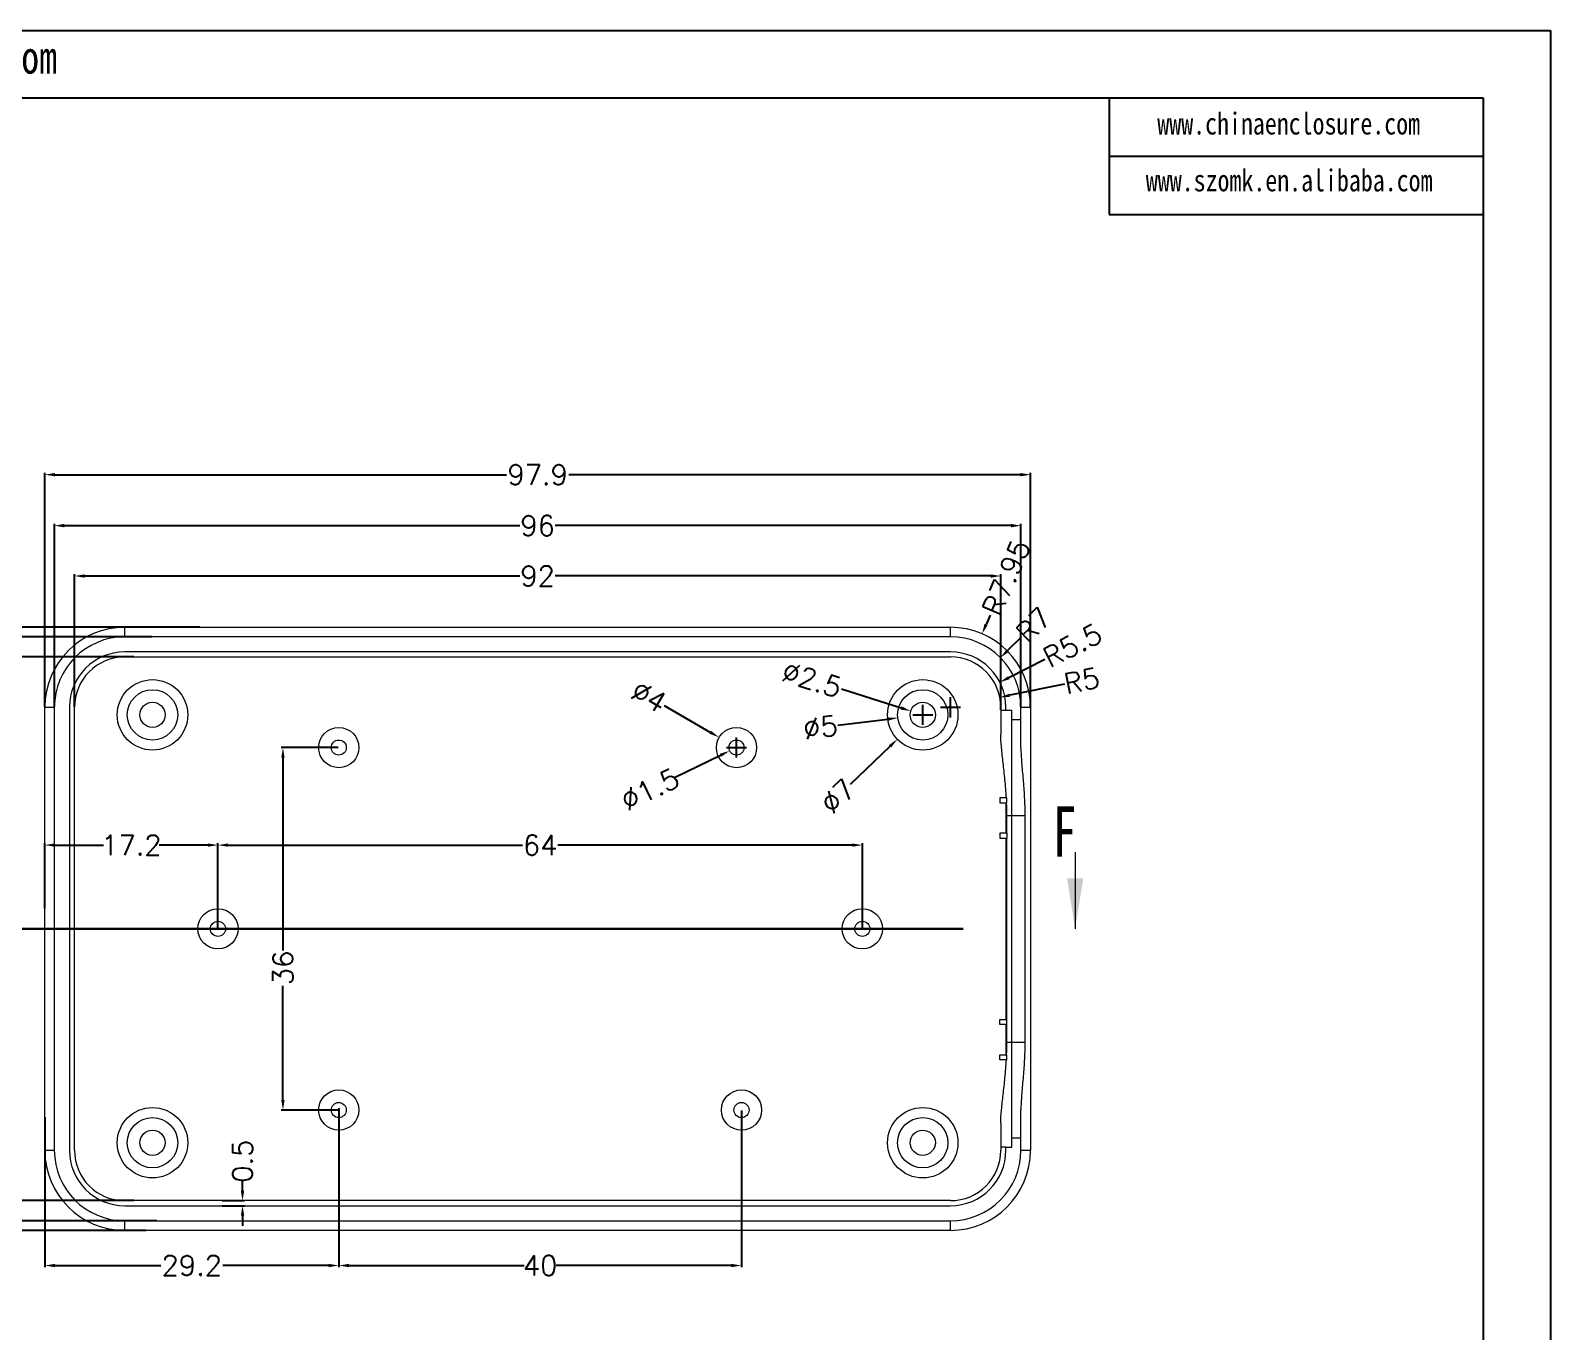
# Model space of a CAD drawing. Header units: inches. Extents: x 1309 to 2377, y 1126 to 1407.
# Drawn here: x 1555 to 1706, y 1277.3 to 1406.6 of the extents above; entities that cross this region are included whole.
import ezdxf

# ---------------------------------------------------------------- set-up
doc = ezdxf.new("R2010")
doc.units = ezdxf.units.IN
doc.header["$LTSCALE"] = 15
doc.linetypes.add('PHANTOM', pattern=[12.7, 6.35, -1.27, 1.27, -1.27, 1.27, -1.27])
doc.layers.add('文字', color=81, linetype='Continuous')
doc.styles.add('SLDTEXTSTYLE6', font='TXT', dxfattribs={"width": 0.7})
doc.styles.get("Standard").update_dxf_attribs({"font": 'txt', "bigfont": 'gbcbig.shx'})
doc.styles.add('宋体', font='', dxfattribs={"width": 0.8, "height": 3.5})
doc.styles.get('宋体').set_extended_font_data('SimSun')
doc.dimstyles.new('2.5', dxfattribs={"dimtxt": 2, "dimasz": 1, "dimexe": 0.18, "dimexo": 0.0625, "dimgap": 0.09, "dimtad": 0, "dimdsep": 46, "dimtxsty": 'Standard', "dimcen": 1, "dimclrd": 3, "dimclre": 3, "dimadec": 0, "dimazin": 2, "dimtfac": 1, "dimtofl": 0, "dimtmove": 0, "dimatfit": 3, "dimfxl": 0, "dimtolj": 1, "dimtzin": 0, "dimarcsym": 0})

# ---------------------------------------------------------------- blocks, each defined once
blk = doc.blocks.new('*D104')
at = {"color": 3, "lineweight": -2, "transparency": 16777216}
for p, q in [((1585.57, 1335.35), (1579.9, 1335.35)), ((1580.08, 1334.35), (1580.08, 1315.21)), ((1580.08, 1300.35), (1580.08, 1311.7)), ((1585.57, 1299.35), (1579.9, 1299.35))]:
    blk.add_line(p, q, dxfattribs=at)
at = {"color": 3, "transparency": 16777216}
for points in [[(1579.92, 1334.35), (1580.25, 1334.35), (1580.08, 1335.35)], [(1579.92, 1300.35), (1580.25, 1300.35), (1580.08, 1299.35)]]:
    blk.add_solid(points, dxfattribs=at)
at = {"layer": 'Defpoints', "color": 0, "transparency": 16777216}
for p in [(1585.63, 1335.35), (1580.08, 1299.35), (1585.63, 1299.35)]:
    blk.add_point(p, dxfattribs=at)
at = {"color": 0, "transparency": 16777216, "insert": (1580.08, 1313.46), "char_height": 2, "attachment_point": 5, "rotation": 90}
blk.add_mtext('\\A1;36', dxfattribs=at)
blk = doc.blocks.new('*D105')
at = {"color": 3, "lineweight": -2, "transparency": 16777216}
for p, q in [((1565.28, 1344.35), (1544.75, 1344.35)), ((1544.93, 1343.35), (1544.93, 1319.1)), ((1544.93, 1291.35), (1544.93, 1315.59)), ((1565.28, 1290.35), (1544.75, 1290.35))]:
    blk.add_line(p, q, dxfattribs=at)
at = {"color": 3, "transparency": 16777216}
for points in [[(1544.77, 1343.35), (1545.1, 1343.35), (1544.93, 1344.35)], [(1544.77, 1291.35), (1545.1, 1291.35), (1544.93, 1290.35)]]:
    blk.add_solid(points, dxfattribs=at)
at = {"layer": 'Defpoints', "color": 0, "transparency": 16777216}
for p in [(1544.93, 1344.35), (1565.34, 1344.35), (1565.34, 1290.35)]:
    blk.add_point(p, dxfattribs=at)
at = {"color": 0, "transparency": 16777216, "insert": (1544.93, 1317.35), "char_height": 2, "attachment_point": 5, "rotation": 90}
blk.add_mtext('\\A1;54', dxfattribs=at)
blk = doc.blocks.new('*D106')
at = {"color": 3, "lineweight": -2, "transparency": 16777216}
for p, q in [((1576.07, 1291.35), (1576.07, 1292.35)), ((1574.05, 1290.35), (1576.25, 1290.35)), ((1574.05, 1289.85), (1576.25, 1289.85)), ((1576.07, 1288.85), (1576.07, 1287.85))]:
    blk.add_line(p, q, dxfattribs=at)
at = {"color": 3, "transparency": 16777216}
for points in [[(1575.9, 1291.35), (1576.24, 1291.35), (1576.07, 1290.35)], [(1575.9, 1288.85), (1576.24, 1288.85), (1576.07, 1289.85)]]:
    blk.add_solid(points, dxfattribs=at)
at = {"layer": 'Defpoints', "color": 0, "transparency": 16777216}
for p in [(1573.99, 1290.35), (1573.99, 1289.85), (1576.07, 1290.35)]:
    blk.add_point(p, dxfattribs=at)
at = {"color": 0, "transparency": 16777216, "insert": (1576.07, 1294.27), "char_height": 2, "attachment_point": 5, "rotation": 90}
blk.add_mtext('\\A1;0.5', dxfattribs=at)
blk = doc.blocks.new('*D107')
at = {"color": 3, "lineweight": -2, "transparency": 16777216}
for p, q in [((1567.05, 1346.35), (1540.06, 1346.35)), ((1540.24, 1345.35), (1540.24, 1319.1)), ((1540.24, 1289.35), (1540.24, 1315.59)), ((1567.56, 1288.35), (1540.06, 1288.35))]:
    blk.add_line(p, q, dxfattribs=at)
at = {"color": 3, "transparency": 16777216}
for points in [[(1540.07, 1345.35), (1540.41, 1345.35), (1540.24, 1346.35)], [(1540.07, 1289.35), (1540.41, 1289.35), (1540.24, 1288.35)]]:
    blk.add_solid(points, dxfattribs=at)
at = {"layer": 'Defpoints', "color": 0, "transparency": 16777216}
for p in [(1540.24, 1346.35), (1567.11, 1346.35), (1567.62, 1288.35)]:
    blk.add_point(p, dxfattribs=at)
at = {"color": 0, "transparency": 16777216, "insert": (1540.24, 1317.35), "char_height": 2, "attachment_point": 5, "rotation": 90}
blk.add_mtext('\\A1;58', dxfattribs=at)
blk = doc.blocks.new('*D108')
at = {"color": 3, "lineweight": -2, "transparency": 16777216}
for p, q in [((1571.84, 1347.3), (1534.92, 1347.3)), ((1535.1, 1346.3), (1535.1, 1320.44)), ((1535.1, 1288.4), (1535.1, 1314.26)), ((1566.51, 1287.4), (1534.92, 1287.4))]:
    blk.add_line(p, q, dxfattribs=at)
at = {"color": 3, "transparency": 16777216}
for points in [[(1534.94, 1346.3), (1535.27, 1346.3), (1535.1, 1347.3)], [(1534.94, 1288.4), (1535.27, 1288.4), (1535.1, 1287.4)]]:
    blk.add_solid(points, dxfattribs=at)
at = {"layer": 'Defpoints', "color": 0, "transparency": 16777216}
for p in [(1535.1, 1347.3), (1571.9, 1347.3), (1566.57, 1287.4)]:
    blk.add_point(p, dxfattribs=at)
at = {"color": 0, "transparency": 16777216, "insert": (1535.1, 1317.35), "char_height": 2, "attachment_point": 5, "rotation": 90}
blk.add_mtext('\\A1;59.9', dxfattribs=at)
blk = doc.blocks.new('*D111')
at = {"color": 3, "lineweight": -2, "transparency": 16777216}
for p, q in [((1556.43, 1298.63), (1556.43, 1283.73)), ((1585.63, 1299.54), (1585.63, 1283.73)), ((1557.43, 1283.91), (1567.94, 1283.91)), ((1584.63, 1283.91), (1574.12, 1283.91))]:
    blk.add_line(p, q, dxfattribs=at)
at = {"color": 3, "transparency": 16777216}
for points in [[(1557.43, 1284.07), (1557.43, 1283.74), (1556.43, 1283.91)], [(1584.63, 1284.07), (1584.63, 1283.74), (1585.63, 1283.91)]]:
    blk.add_solid(points, dxfattribs=at)
at = {"layer": 'Defpoints', "color": 0, "transparency": 16777216}
for p in [(1556.43, 1298.7), (1585.63, 1299.6), (1585.63, 1283.91)]:
    blk.add_point(p, dxfattribs=at)
at = {"color": 0, "transparency": 16777216, "insert": (1571.03, 1283.91), "char_height": 2, "attachment_point": 5}
blk.add_mtext('\\A1;29.2', dxfattribs=at)
blk = doc.blocks.new('*D113')
at = {"color": 3, "lineweight": -2, "transparency": 16777216}
for p, q in [((1556.43, 1319.37), (1556.43, 1325.84)), ((1557.43, 1325.66), (1562.27, 1325.66)), ((1572.63, 1325.66), (1567.78, 1325.66)), ((1573.63, 1317.41), (1573.63, 1325.84))]:
    blk.add_line(p, q, dxfattribs=at)
at = {"color": 3, "transparency": 16777216}
for points in [[(1557.43, 1325.83), (1557.43, 1325.5), (1556.43, 1325.66)], [(1572.63, 1325.83), (1572.63, 1325.5), (1573.63, 1325.66)]]:
    blk.add_solid(points, dxfattribs=at)
at = {"layer": 'Defpoints', "color": 0, "transparency": 16777216}
for p in [(1556.43, 1325.66), (1556.43, 1319.31), (1573.63, 1317.35)]:
    blk.add_point(p, dxfattribs=at)
at = {"color": 0, "transparency": 16777216, "insert": (1565.03, 1325.66), "char_height": 2, "attachment_point": 5}
blk.add_mtext('\\A1;17.2', dxfattribs=at)
blk = doc.blocks.new('*D114')
at = {"color": 3, "lineweight": -2, "transparency": 16777216}
for p, q in [((1573.63, 1317.41), (1573.63, 1325.84)), ((1574.63, 1325.66), (1603.87, 1325.66)), ((1636.63, 1325.66), (1607.38, 1325.66)), ((1637.63, 1317.41), (1637.63, 1325.84))]:
    blk.add_line(p, q, dxfattribs=at)
at = {"color": 3, "transparency": 16777216}
for points in [[(1574.63, 1325.83), (1574.63, 1325.5), (1573.63, 1325.66)], [(1636.63, 1325.83), (1636.63, 1325.5), (1637.63, 1325.66)]]:
    blk.add_solid(points, dxfattribs=at)
at = {"layer": 'Defpoints', "color": 0, "transparency": 16777216}
for p in [(1637.63, 1325.66), (1573.63, 1317.35), (1637.63, 1317.35)]:
    blk.add_point(p, dxfattribs=at)
at = {"color": 0, "transparency": 16777216, "insert": (1605.63, 1325.66), "char_height": 2, "attachment_point": 5}
blk.add_mtext('\\A1;64', dxfattribs=at)
blk = doc.blocks.new('*D115')
at = {"color": 3, "lineweight": -2, "transparency": 16777216}
for p, q in [((1635.56, 1341.17), (1641.48, 1339.28)), ((1643.63, 1337.6), (1643.63, 1339.6)), ((1642.63, 1338.6), (1644.63, 1338.6))]:
    blk.add_line(p, q, dxfattribs=at)
at = {"color": 3, "transparency": 16777216}
blk.add_solid([(1641.53, 1339.44), (1641.43, 1339.12), (1642.44, 1338.98)], dxfattribs=at)
at = {"layer": 'Defpoints', "color": 0, "transparency": 16777216}
for p in [(1642.44, 1338.98), (1644.82, 1338.22)]:
    blk.add_point(p, dxfattribs=at)
at = {"color": 0, "transparency": 16777216, "insert": (1632.62, 1342.11), "char_height": 2, "attachment_point": 5, "rotation": 342.3083}
blk.add_mtext('\\A1;∅2.5', dxfattribs=at)
blk = doc.blocks.new('*D116')
at = {"color": 3, "lineweight": -2, "transparency": 16777216}
for p, q in [((1643.63, 1337.6), (1643.63, 1339.6)), ((1635.2, 1337.57), (1640.15, 1338.17)), ((1642.63, 1338.6), (1644.63, 1338.6))]:
    blk.add_line(p, q, dxfattribs=at)
at = {"color": 3, "transparency": 16777216}
blk.add_solid([(1640.13, 1338.34), (1640.17, 1338.01), (1641.15, 1338.3)], dxfattribs=at)
at = {"layer": 'Defpoints', "color": 0, "transparency": 16777216}
for p in [(1641.15, 1338.3), (1646.11, 1338.9)]:
    blk.add_point(p, dxfattribs=at)
at = {"color": 0, "transparency": 16777216, "insert": (1633.46, 1337.36), "char_height": 2, "attachment_point": 5, "rotation": 6.9394}
blk.add_mtext('\\A1;∅5', dxfattribs=at)
blk = doc.blocks.new('*D117')
at = {"color": 3, "lineweight": -2, "transparency": 16777216}
for p, q in [((1643.63, 1337.6), (1643.63, 1339.6)), ((1642.63, 1338.6), (1644.63, 1338.6)), ((1636.46, 1331.72), (1640.38, 1335.48))]:
    blk.add_line(p, q, dxfattribs=at)
at = {"color": 3, "transparency": 16777216}
blk.add_solid([(1640.27, 1335.6), (1640.5, 1335.36), (1641.1, 1336.17)], dxfattribs=at)
at = {"layer": 'Defpoints', "color": 0, "transparency": 16777216}
for p in [(1646.15, 1341.02), (1641.1, 1336.17)]:
    blk.add_point(p, dxfattribs=at)
at = {"color": 0, "transparency": 16777216, "insert": (1635.2, 1330.51), "char_height": 2, "attachment_point": 5, "rotation": 43.8222}
blk.add_mtext('\\A1;∅7', dxfattribs=at)
blk = doc.blocks.new('*D118')
at = {"color": 3, "lineweight": -2, "transparency": 16777216}
for p, q in [((1617.96, 1339.53), (1622.54, 1336.86)), ((1625.13, 1334.35), (1625.13, 1336.35)), ((1624.13, 1335.35), (1626.13, 1335.35))]:
    blk.add_line(p, q, dxfattribs=at)
at = {"color": 3, "transparency": 16777216}
blk.add_solid([(1622.62, 1337), (1622.45, 1336.72), (1623.4, 1336.36)], dxfattribs=at)
at = {"layer": 'Defpoints', "color": 0, "transparency": 16777216}
for p in [(1623.4, 1336.36), (1626.86, 1334.34)]:
    blk.add_point(p, dxfattribs=at)
at = {"color": 0, "transparency": 16777216, "insert": (1616.44, 1340.41), "char_height": 2, "attachment_point": 5, "rotation": 329.7581}
blk.add_mtext('\\A1;∅4', dxfattribs=at)
blk = doc.blocks.new('*D119')
at = {"color": 3, "lineweight": -2, "transparency": 16777216}
for p, q in [((1625.13, 1334.35), (1625.13, 1336.35)), ((1624.13, 1335.35), (1626.13, 1335.35)), ((1619.03, 1332.4), (1623.55, 1334.59))]:
    blk.add_line(p, q, dxfattribs=at)
at = {"color": 3, "transparency": 16777216}
blk.add_solid([(1623.48, 1334.74), (1623.62, 1334.44), (1624.45, 1335.02)], dxfattribs=at)
at = {"layer": 'Defpoints', "color": 0, "transparency": 16777216}
for p in [(1624.45, 1335.02), (1625.8, 1335.67)]:
    blk.add_point(p, dxfattribs=at)
at = {"color": 0, "transparency": 16777216, "insert": (1616.54, 1331.2), "char_height": 2, "attachment_point": 5, "rotation": 25.7986}
blk.add_mtext('\\A1;∅1.5', dxfattribs=at)
blk = doc.blocks.new('*D181')
at = {"color": 3, "lineweight": -2, "transparency": 16777216}
for p, q in [((1650.31, 1348.49), (1649.91, 1347.57)), ((1645.38, 1339.35), (1647.38, 1339.35)), ((1646.38, 1338.35), (1646.38, 1340.35))]:
    blk.add_line(p, q, dxfattribs=at)
at = {"color": 3, "transparency": 16777216}
blk.add_solid([(1649.76, 1347.63), (1650.07, 1347.5), (1649.52, 1346.65)], dxfattribs=at)
at = {"layer": 'Defpoints', "color": 0, "transparency": 16777216}
for p in [(1649.52, 1346.65), (1646.38, 1339.35)]:
    blk.add_point(p, dxfattribs=at)
at = {"color": 0, "transparency": 16777216, "insert": (1651.93, 1352.24), "char_height": 2, "attachment_point": 5, "rotation": 66.7212}
blk.add_mtext('\\A1;R7.95', dxfattribs=at)
blk = doc.blocks.new('*D182')
at = {"color": 3, "lineweight": -2, "transparency": 16777216}
for p, q in [((1653.39, 1346.3), (1652.06, 1344.98)), ((1645.38, 1339.35), (1647.38, 1339.35)), ((1646.38, 1338.35), (1646.38, 1340.35))]:
    blk.add_line(p, q, dxfattribs=at)
at = {"color": 3, "transparency": 16777216}
blk.add_solid([(1651.94, 1345.1), (1652.18, 1344.86), (1651.35, 1344.28)], dxfattribs=at)
at = {"layer": 'Defpoints', "color": 0, "transparency": 16777216}
for p in [(1651.35, 1344.28), (1646.38, 1339.35)]:
    blk.add_point(p, dxfattribs=at)
at = {"color": 0, "transparency": 16777216, "insert": (1654.64, 1347.54), "char_height": 2, "attachment_point": 5, "rotation": 44.7513}
blk.add_mtext('\\A1;R7', dxfattribs=at)
blk = doc.blocks.new('*D183')
at = {"color": 3, "lineweight": -2, "transparency": 16777216}
for p, q in [((1655.75, 1344.1), (1652.18, 1342.29)), ((1645.38, 1339.35), (1647.38, 1339.35)), ((1646.38, 1338.35), (1646.38, 1340.35))]:
    blk.add_line(p, q, dxfattribs=at)
at = {"color": 3, "transparency": 16777216}
blk.add_solid([(1652.1, 1342.44), (1652.25, 1342.14), (1651.28, 1341.83)], dxfattribs=at)
at = {"layer": 'Defpoints', "color": 0, "transparency": 16777216}
for p in [(1651.28, 1341.83), (1646.38, 1339.35)]:
    blk.add_point(p, dxfattribs=at)
at = {"color": 0, "transparency": 16777216, "insert": (1658.5, 1345.49), "char_height": 2, "attachment_point": 5, "rotation": 26.8791}
blk.add_mtext('\\A1;R5.5', dxfattribs=at)
blk = doc.blocks.new('*D184')
at = {"color": 3, "lineweight": -2, "transparency": 16777216}
for p, q in [((1657.7, 1341.64), (1652.26, 1340.54)), ((1645.38, 1339.35), (1647.38, 1339.35)), ((1646.38, 1338.35), (1646.38, 1340.35))]:
    blk.add_line(p, q, dxfattribs=at)
at = {"color": 3, "transparency": 16777216}
blk.add_solid([(1652.23, 1340.7), (1652.29, 1340.37), (1651.28, 1340.34)], dxfattribs=at)
at = {"layer": 'Defpoints', "color": 0, "transparency": 16777216}
for p in [(1646.38, 1339.35), (1651.28, 1340.34)]:
    blk.add_point(p, dxfattribs=at)
at = {"color": 0, "transparency": 16777216, "insert": (1659.42, 1341.99), "char_height": 2, "attachment_point": 5, "rotation": 11.4392}
blk.add_mtext('\\A1;R5', dxfattribs=at)
blk = doc.blocks.new('*D185')
at = {"color": 3, "lineweight": -2, "transparency": 16777216}
for p, q in [((1556.43, 1339.41), (1556.43, 1362.63)), ((1557.43, 1362.45), (1602.29, 1362.45)), ((1653.33, 1362.45), (1608.47, 1362.45)), ((1654.33, 1339.41), (1654.33, 1362.63))]:
    blk.add_line(p, q, dxfattribs=at)
at = {"color": 3, "transparency": 16777216}
for points in [[(1557.43, 1362.62), (1557.43, 1362.29), (1556.43, 1362.45)], [(1653.33, 1362.62), (1653.33, 1362.29), (1654.33, 1362.45)]]:
    blk.add_solid(points, dxfattribs=at)
at = {"layer": 'Defpoints', "color": 0, "transparency": 16777216}
for p in [(1654.33, 1362.45), (1556.43, 1339.35), (1654.33, 1339.35)]:
    blk.add_point(p, dxfattribs=at)
at = {"color": 0, "transparency": 16777216, "insert": (1605.38, 1362.45), "char_height": 2, "attachment_point": 5}
blk.add_mtext('\\A1;97.9', dxfattribs=at)
blk = doc.blocks.new('*D186')
at = {"color": 3, "lineweight": -2, "transparency": 16777216}
for p, q in [((1557.38, 1339.41), (1557.38, 1357.57)), ((1558.38, 1357.39), (1603.62, 1357.39)), ((1652.38, 1357.39), (1607.13, 1357.39)), ((1653.38, 1339.41), (1653.38, 1357.57))]:
    blk.add_line(p, q, dxfattribs=at)
at = {"color": 3, "transparency": 16777216}
for points in [[(1558.38, 1357.56), (1558.38, 1357.22), (1557.38, 1357.39)], [(1652.38, 1357.56), (1652.38, 1357.22), (1653.38, 1357.39)]]:
    blk.add_solid(points, dxfattribs=at)
at = {"layer": 'Defpoints', "color": 0, "transparency": 16777216}
for p in [(1653.38, 1357.39), (1557.38, 1339.35), (1653.38, 1339.35)]:
    blk.add_point(p, dxfattribs=at)
at = {"color": 0, "transparency": 16777216, "insert": (1605.38, 1357.39), "char_height": 2, "attachment_point": 5}
blk.add_mtext('\\A1;96', dxfattribs=at)
blk = doc.blocks.new('*D187')
at = {"color": 3, "lineweight": -2, "transparency": 16777216}
for p, q in [((1559.38, 1339.41), (1559.38, 1352.57)), ((1560.38, 1352.39), (1603.62, 1352.39)), ((1650.38, 1352.39), (1607.13, 1352.39)), ((1651.38, 1339.11), (1651.38, 1352.57))]:
    blk.add_line(p, q, dxfattribs=at)
at = {"color": 3, "transparency": 16777216}
for points in [[(1560.38, 1352.55), (1560.38, 1352.22), (1559.38, 1352.39)], [(1650.38, 1352.55), (1650.38, 1352.22), (1651.38, 1352.39)]]:
    blk.add_solid(points, dxfattribs=at)
at = {"layer": 'Defpoints', "color": 0, "transparency": 16777216}
for p in [(1651.38, 1352.39), (1559.38, 1339.35), (1651.38, 1339.05)]:
    blk.add_point(p, dxfattribs=at)
at = {"color": 0, "transparency": 16777216, "insert": (1605.38, 1352.39), "char_height": 2, "attachment_point": 5}
blk.add_mtext('\\A1;92', dxfattribs=at)
blk = doc.blocks.new('*D188')
at = {"color": 3, "lineweight": -2, "transparency": 16777216}
for p, q in [((1585.63, 1299.29), (1585.63, 1283.73)), ((1625.63, 1299.29), (1625.63, 1283.73)), ((1586.63, 1283.91), (1604.04, 1283.91)), ((1624.63, 1283.91), (1607.22, 1283.91))]:
    blk.add_line(p, q, dxfattribs=at)
at = {"color": 3, "transparency": 16777216}
for points in [[(1586.63, 1284.07), (1586.63, 1283.74), (1585.63, 1283.91)], [(1624.63, 1284.07), (1624.63, 1283.74), (1625.63, 1283.91)]]:
    blk.add_solid(points, dxfattribs=at)
at = {"layer": 'Defpoints', "color": 0, "transparency": 16777216}
for p in [(1585.63, 1299.35), (1625.63, 1299.35), (1625.63, 1283.91)]:
    blk.add_point(p, dxfattribs=at)
at = {"color": 0, "transparency": 16777216, "insert": (1605.63, 1283.91), "char_height": 2, "attachment_point": 5}
blk.add_mtext('\\A1;40', dxfattribs=at)

msp = doc.modelspace()

# ---------------------------------------------------------------- linework, layer by layer
for p, q in [((1308.68, 1406.578), (1705.984, 1406.578)), ((1705.984, 1406.578), (1705.984, 1125.657)), ((1318.961, 1399.889), (1699.295, 1399.889)), ((1662.136, 1399.889), (1662.136, 1388.277)), ((1699.295, 1399.889), (1699.295, 1132.345)), ((1662.136, 1394.083), (1699.295, 1394.083)), ((1662.136, 1388.277), (1699.295, 1388.277))]:
    msp.add_line(p, q)
at = {"color": 7, "linetype": 'Continuous', "lineweight": 15}
for p, q in [((1564.378, 1346.348), (1564.378, 1347.298)), ((1564.378, 1347.298), (1646.378, 1347.298)), ((1646.378, 1346.348), (1646.378, 1347.298)), ((1646.378, 1346.348), (1564.378, 1346.348)), ((1646.378, 1344.848), (1564.378, 1344.848)), ((1564.378, 1344.348), (1646.378, 1344.348)), ((1556.428, 1295.348), (1556.428, 1339.348)), ((1556.428, 1339.348), (1557.378, 1339.348)), ((1557.378, 1339.348), (1557.378, 1295.348)), ((1558.878, 1339.348), (1558.878, 1295.348)), ((1559.378, 1295.348), (1559.378, 1339.348)), ((1651.378, 1339.348), (1651.378, 1339.05)), ((1651.878, 1339.05), (1651.878, 1339.348)), ((1653.378, 1338.098), (1653.378, 1339.348)), ((1653.378, 1339.348), (1654.327, 1339.348)), ((1654.327, 1339.348), (1654.327, 1295.348)), ((1651.378, 1339.05), (1651.878, 1339.05)), ((1651.378, 1339.05), (1651.378, 1336.644)), ((1651.878, 1339.05), (1652.478, 1339.05)), ((1652.478, 1338.098), (1652.478, 1339.05)), ((1653.378, 1338.098), (1652.478, 1338.098)), ((1652.478, 1328.598), (1652.478, 1338.098)), ((1653.378, 1335.286), (1653.378, 1338.098)), ((1651.956, 1330.348), (1651.278, 1330.348)), ((1651.278, 1330.348), (1651.278, 1329.848)), ((1651.956, 1330.348), (1651.956, 1329.848)), ((1651.278, 1329.848), (1651.956, 1329.848)), ((1651.878, 1329.848), (1651.878, 1326.848)), ((1651.98, 1328.598), (1652.478, 1328.598)), ((1651.98, 1326.848), (1651.98, 1328.598)), ((1652.478, 1328.598), (1653.764, 1328.598)), ((1652.478, 1306.098), (1652.478, 1328.598)), ((1653.764, 1328.598), (1653.764, 1306.098)), ((1651.98, 1326.848), (1651.278, 1326.848)), ((1651.278, 1326.848), (1651.278, 1326.348)), ((1651.278, 1326.348), (1651.98, 1326.348)), ((1651.878, 1326.348), (1651.878, 1308.348)), ((1651.98, 1326.848), (1651.98, 1326.348)), ((1651.98, 1308.348), (1651.98, 1326.348)), ((1651.278, 1308.348), (1651.98, 1308.348)), ((1651.278, 1307.848), (1651.278, 1308.348)), ((1651.98, 1307.848), (1651.278, 1307.848)), ((1651.878, 1307.848), (1651.878, 1304.848)), ((1651.98, 1307.848), (1651.98, 1308.348)), ((1651.98, 1306.098), (1651.98, 1307.848)), ((1651.98, 1306.098), (1652.478, 1306.098)), ((1652.478, 1306.098), (1653.764, 1306.098)), ((1652.478, 1296.598), (1652.478, 1306.098)), ((1651.278, 1304.348), (1651.278, 1304.848)), ((1651.278, 1304.848), (1651.933, 1304.848)), ((1651.933, 1304.848), (1651.956, 1304.848)), ((1651.933, 1304.848), (1651.933, 1304.348)), ((1651.933, 1304.348), (1651.278, 1304.348)), ((1653.378, 1296.598), (1653.378, 1299.41)), ((1651.378, 1298.053), (1651.378, 1295.646)), ((1651.378, 1295.646), (1651.378, 1295.348)), ((1651.878, 1295.646), (1651.378, 1295.646)), ((1651.878, 1295.348), (1651.878, 1295.646)), ((1651.878, 1295.646), (1652.478, 1295.646)), ((1652.478, 1295.646), (1652.478, 1296.598)), ((1652.478, 1296.598), (1653.378, 1296.598)), ((1653.378, 1295.348), (1653.378, 1296.598)), ((1556.428, 1295.348), (1557.378, 1295.348)), ((1653.378, 1295.348), (1654.327, 1295.348)), ((1646.378, 1290.348), (1564.378, 1290.348)), ((1564.378, 1289.848), (1646.378, 1289.848)), ((1564.378, 1288.348), (1646.378, 1288.348)), ((1564.378, 1287.399), (1564.378, 1288.348)), ((1646.378, 1287.399), (1646.378, 1288.348)), ((1646.378, 1287.399), (1564.378, 1287.399))]:
    msp.add_line(p, q, dxfattribs=at)
at = {"color": 7, "linetype": 'Continuous', "lineweight": 0}
msp.add_line((1658.764, 1324.948), (1658.764, 1317.348), dxfattribs=at)
at = {"color": 1, "linetype": 'PHANTOM', "lineweight": 30}
msp.add_line((1552.378, 1317.348), (1658.764, 1317.348), dxfattribs=at)
at = {"color": 7, "linetype": 'Continuous', "lineweight": 15}
for centre, radius in [((1567.128, 1338.598), 3.5), ((1567.128, 1338.598), 2.5), ((1643.628, 1338.598), 3.5), ((1643.628, 1338.598), 2.5), ((1567.128, 1338.598), 1.25), ((1643.628, 1338.598), 1.25), ((1585.628, 1335.348), 2), ((1625.128, 1335.348), 2), ((1585.628, 1335.348), 0.75), ((1625.128, 1335.348), 0.75), ((1573.628, 1317.348), 2), ((1573.628, 1317.348), 0.75), ((1637.628, 1317.348), 2), ((1637.628, 1317.348), 0.75), ((1585.628, 1299.348), 2), ((1585.628, 1299.348), 0.75), ((1625.628, 1299.348), 2), ((1625.628, 1299.348), 0.75), ((1567.128, 1296.099), 3.5), ((1567.128, 1296.099), 2.5), ((1643.628, 1296.099), 3.5), ((1643.628, 1296.099), 2.5), ((1567.128, 1296.099), 1.25), ((1643.628, 1296.099), 1.25)]:
    msp.add_circle(centre, radius, dxfattribs=at)
for centre, radius, start, end in [((1564.378, 1339.348), 7.949, 90, 180), ((1646.378, 1339.348), 7.949, 0, 90), ((1564.378, 1339.348), 7, 90, 180), ((1646.378, 1339.348), 7, 0, 90), ((1564.378, 1339.348), 5.5, 90, 180), ((1564.378, 1339.348), 5, 90, 180), ((1646.378, 1339.348), 5.5, 0, 90), ((1646.378, 1339.348), 5, 0, 90), ((1564.378, 1295.348), 7.949, 180, 270), ((1564.378, 1295.348), 7, 180, 270), ((1564.378, 1295.348), 5.5, 180, 270), ((1564.378, 1295.348), 5, 180, 270), ((1646.378, 1295.348), 5.5, 270, 0), ((1646.378, 1295.348), 5, 270, 0), ((1646.378, 1295.348), 7, 270, 0), ((1646.378, 1295.348), 7.949, 270, 0)]:
    msp.add_arc(centre, radius, start, end, dxfattribs=at)
for points, knots in [([(1651.933, 1330.348), (1651.9, 1330.962), (1651.852, 1331.561), (1651.767, 1332.428), (1651.737, 1332.712), (1651.676, 1333.272), (1651.644, 1333.548), (1651.551, 1334.354), (1651.493, 1334.858), (1651.428, 1335.565), (1651.41, 1335.793), (1651.385, 1336.232), (1651.378, 1336.444), (1651.378, 1336.644)], [0, 0, 0, 0, 0.25, 0.25, 0.375, 0.375, 0.5, 0.5, 0.75, 0.75, 0.875, 0.875, 1, 1, 1, 1]), ([(1653.378, 1335.286), (1653.378, 1334.844), (1653.406, 1334.365), (1653.467, 1333.59), (1653.49, 1333.321), (1653.539, 1332.774), (1653.564, 1332.495), (1653.612, 1331.927), (1653.636, 1331.637), (1653.679, 1331.046), (1653.699, 1330.743), (1653.747, 1329.827), (1653.764, 1329.214), (1653.764, 1328.598)], [0, 0, 0, 0, 0.25, 0.25, 0.375, 0.375, 0.5, 0.5, 0.625, 0.625, 0.75, 0.75, 1, 1, 1, 1]), ([(1653.764, 1306.098), (1653.764, 1305.79), (1653.76, 1305.481), (1653.743, 1304.862), (1653.73, 1304.553), (1653.682, 1303.642), (1653.637, 1303.054), (1653.563, 1302.196), (1653.538, 1301.914), (1653.489, 1301.366), (1653.466, 1301.102), (1653.406, 1300.333), (1653.378, 1299.854), (1653.378, 1299.41)], [0, 0, 0, 0, 0.125, 0.125, 0.25, 0.25, 0.5, 0.5, 0.625, 0.625, 0.75, 0.75, 1, 1, 1, 1]), ([(1651.378, 1298.053), (1651.378, 1298.45), (1651.406, 1298.895), (1651.494, 1299.842), (1651.552, 1300.347), (1651.645, 1301.152), (1651.676, 1301.429), (1651.738, 1301.989), (1651.768, 1302.273), (1651.852, 1303.139), (1651.9, 1303.734), (1651.933, 1304.348)], [0, 0, 0, 0, 0.25, 0.25, 0.5, 0.5, 0.625, 0.625, 0.75, 0.75, 1, 1, 1, 1])]:
    msp.add_open_spline(points, degree=3, knots=knots, dxfattribs=at)
for points in [[(1651.98, 1328.598), (1651.98, 1329.015), (1651.972, 1329.432), (1651.956, 1329.848)], [(1651.956, 1304.848), (1651.972, 1305.265), (1651.98, 1305.682), (1651.98, 1306.098)]]:
    msp.add_open_spline(points, degree=3, dxfattribs=at)
at = {"color": 7, "linetype": 'Continuous', "lineweight": 0}
msp.add_solid([(1658.764, 1317.348), (1659.564, 1322.348), (1657.964, 1322.348)], dxfattribs=at)

# ---------------------------------------------------------------- texts
at = {"color": 7, "linetype": 'Continuous', "insert": (1656.524, 1329.498), "char_height": 5, "attachment_point": 1, "style": 'SLDTEXTSTYLE6'}
msp.add_mtext('F', dxfattribs=at)
at = {"layer": '文字', "color": 0, "attachment_point": 1, "style": '宋体'}
for s, insert, char_height, width in [('www.szomk.en.alibaba.com', (1514.942, 1405.553), 3.26998, 57.45049), ('www.chinaenclosure.com', (1666.923, 1398.419), 2.17999, 38.30032), ('www.szomk.en.alibaba.com', (1665.784, 1392.773), 2.17999, 38.30032)]:
    msp.add_mtext(s, dxfattribs=dict(at, insert=insert, char_height=char_height, width=width))

# ---------------------------------------------------------------- dimensions: what is measured, and where the dimension line sits
for base, p1, p2, picture, middle in [((1654.327, 1362.452), (1556.428, 1339.348), (1654.327, 1339.348), '*D185', (1605.378, 1362.452)), ((1653.378, 1357.39), (1557.378, 1339.348), (1653.378, 1339.348), '*D186', (1605.378, 1357.39)), ((1651.378, 1352.386), (1559.378, 1339.348), (1651.378, 1339.05), '*D187', (1605.378, 1352.386)), ((1556.428, 1325.663), (1573.628, 1317.348), (1556.428, 1319.31), '*D113', (1565.028, 1325.663)), ((1637.628, 1325.663), (1573.628, 1317.348), (1637.628, 1317.348), '*D114', (1605.628, 1325.663)), ((1585.628, 1283.908), (1556.428, 1298.696), (1585.628, 1299.598), '*D111', (1571.028, 1283.908)), ((1625.628, 1283.908), (1585.628, 1299.348), (1625.628, 1299.348), '*D188', (1605.628, 1283.908))]:
    dim = msp.add_linear_dim(base=base, p1=p1, p2=p2, dimstyle='2.5')
    dim.commit()
    dim.dimension.update_dxf_attribs({"geometry": picture, "text_midpoint": middle})
dim = msp.add_radius_dim(center=(1646.378, 1339.348), mpoint=(1649.52, 1346.651), dimstyle='2.5')
dim.commit()
dim.dimension.update_dxf_attribs({"geometry": '*D181', "text_midpoint": (1651.926, 1352.245)})
for mpoint, picture, middle in [((1651.349, 1344.276), '*D182', (1654.642, 1347.541)), ((1651.284, 1341.835), '*D183', (1658.504, 1345.495)), ((1651.279, 1340.34), '*D184', (1659.419, 1341.987))]:
    dim = msp.add_radius_dim(center=(1646.378, 1339.348), mpoint=mpoint, dimstyle='2.5')
    dim.commit()
    dim.dimension.update_dxf_attribs({"geometry": picture, "text_midpoint": middle, "dimtype": 164})
for base, p1, p2, picture, middle in [((1535.105, 1347.298), (1566.571, 1287.399), (1571.9, 1347.298), '*D108', (1535.105, 1317.348)), ((1540.24, 1346.348), (1567.621, 1288.348), (1567.111, 1346.348), '*D107', (1540.24, 1317.348)), ((1580.083, 1299.348), (1585.628, 1335.348), (1585.628, 1299.348), '*D104', (1580.083, 1313.456))]:
    dim = msp.add_linear_dim(base=base, p1=p1, p2=p2, angle=90, dimstyle='2.5')
    dim.commit()
    dim.dimension.update_dxf_attribs({"geometry": picture, "text_midpoint": middle, "dimtype": 160})
for base, p1, p2, picture, middle in [((1544.934, 1344.348), (1565.339, 1290.348), (1565.339, 1344.348), '*D105', (1544.934, 1317.348)), ((1576.071, 1290.348), (1573.992, 1289.848), (1573.992, 1290.348), '*D106', (1576.071, 1294.272))]:
    dim = msp.add_linear_dim(base=base, p1=p1, p2=p2, angle=90, dimstyle='2.5')
    dim.commit()
    dim.dimension.update_dxf_attribs({"geometry": picture, "text_midpoint": middle})
for p1, p2, picture, middle in [((1644.819, 1338.218), (1642.437, 1338.978), '*D115', (1632.62, 1342.109)), ((1626.856, 1334.341), (1623.4, 1336.355), '*D118', (1616.444, 1340.411)), ((1646.153, 1341.021), (1641.103, 1336.174), '*D117', (1635.196, 1330.506)), ((1646.11, 1338.9), (1641.146, 1338.296), '*D116', (1633.459, 1337.36)), ((1625.803, 1335.675), (1624.453, 1335.022), '*D119', (1616.544, 1331.199))]:
    dim = msp.add_diameter_dim_2p(p1=p1, p2=p2, dimstyle='2.5')
    dim.commit()
    dim.dimension.update_dxf_attribs({"geometry": picture, "text_midpoint": middle, "dimtype": 163})

doc.saveas('drawing.dxf')
